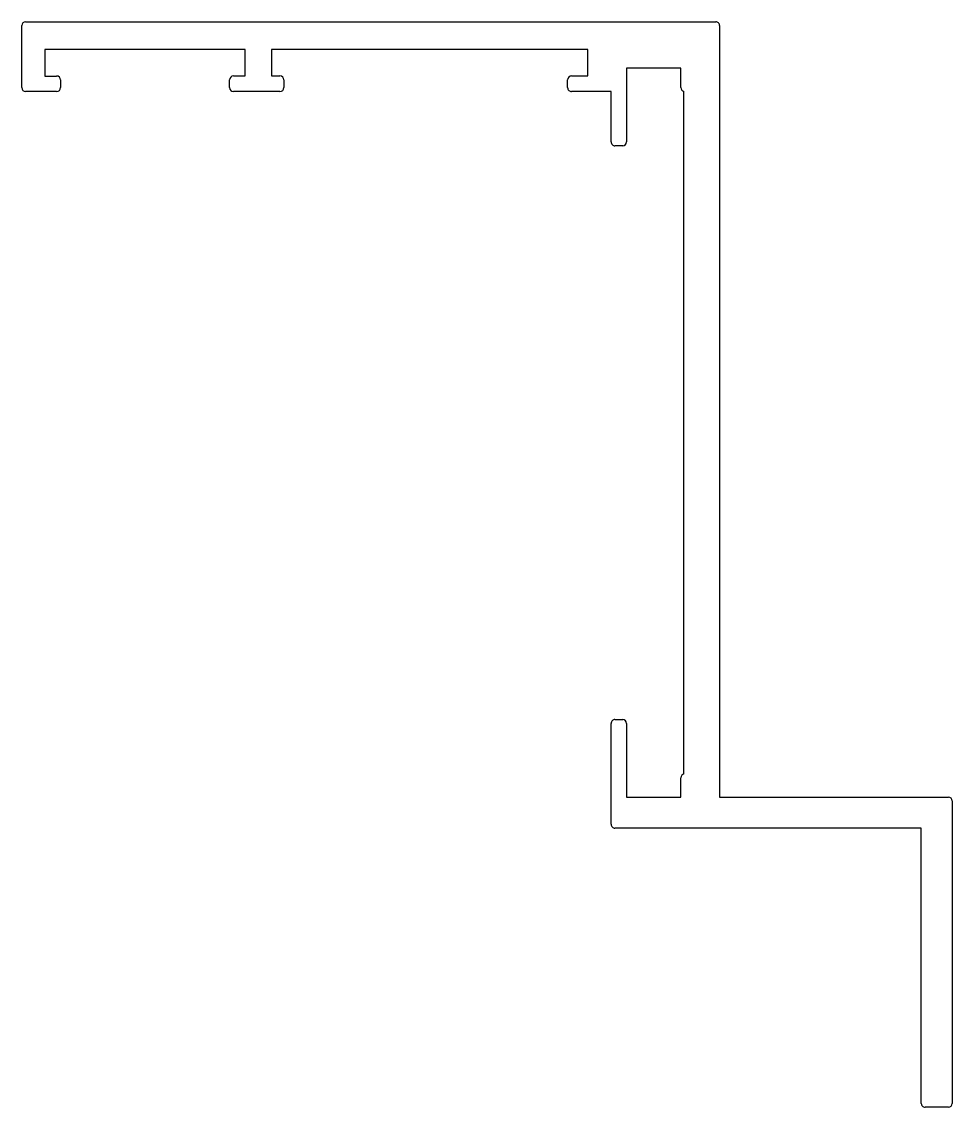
# Model space of a CAD drawing. Extents: x 2132.2 to 2192.2, y 2527.1 to 2597.1.
import ezdxf

# ---------------------------------------------------------------- set-up
doc = ezdxf.new("R2010")
doc.units = 0
doc.layers.get('0').update_dxf_attribs({"linetype": 'CONTINUOUS'})

msp = doc.modelspace()

# ---------------------------------------------------------------- linework, layer by layer
for p, q in [((2132.462, 2597.136), (2176.962, 2597.137)), ((2132.212, 2592.886), (2132.212, 2596.886)), ((2177.212, 2596.887), (2177.212, 2547.137)), ((2133.712, 2595.337), (2133.712, 2593.636)), ((2146.612, 2595.337), (2133.712, 2595.337)), ((2146.612, 2593.637), (2146.612, 2595.337)), ((2148.312, 2595.337), (2148.312, 2593.637)), ((2168.712, 2595.337), (2148.312, 2595.337)), ((2168.712, 2593.637), (2168.712, 2595.337)), ((2133.712, 2593.636), (2134.462, 2593.636)), ((2145.862, 2593.637), (2146.612, 2593.637)), ((2148.312, 2593.637), (2148.862, 2593.637)), ((2167.662, 2593.637), (2168.712, 2593.637)), ((2171.212, 2594.137), (2171.212, 2589.387)), ((2174.712, 2594.137), (2171.212, 2594.137)), ((2174.712, 2592.887), (2174.712, 2594.137)), ((2134.712, 2593.386), (2134.712, 2592.886)), ((2145.612, 2592.887), (2145.612, 2593.387)), ((2149.112, 2593.387), (2149.112, 2592.887)), ((2167.412, 2592.887), (2167.412, 2593.387)), ((2134.462, 2592.636), (2132.462, 2592.636)), ((2148.862, 2592.637), (2145.862, 2592.637)), ((2170.212, 2592.637), (2167.662, 2592.637)), ((2170.212, 2589.387), (2170.212, 2592.637)), ((2174.912, 2548.632), (2174.912, 2592.642)), ((2170.962, 2589.137), (2170.462, 2589.137)), ((2170.212, 2545.387), (2170.212, 2551.887)), ((2170.462, 2552.137), (2170.962, 2552.137)), ((2171.212, 2551.887), (2171.212, 2547.137)), ((2174.712, 2547.137), (2174.712, 2548.387)), ((2171.212, 2547.137), (2174.712, 2547.137)), ((2177.212, 2547.137), (2191.962, 2547.137)), ((2192.212, 2546.887), (2192.212, 2527.387)), ((2190.212, 2545.137), (2170.462, 2545.137)), ((2190.212, 2527.387), (2190.212, 2545.137)), ((2191.962, 2527.137), (2190.462, 2527.137))]:
    msp.add_line(p, q)
for centre, start, end in [((2132.462, 2596.886), 90.0004, 180), ((2176.962, 2596.887), 0, 90.0004), ((2134.462, 2593.386), 0, 90), ((2145.862, 2593.387), 90, 180), ((2148.862, 2593.387), 0, 90), ((2167.662, 2593.387), 90, 180), ((2132.462, 2592.886), 180, 270), ((2134.462, 2592.886), 270, 0), ((2145.862, 2592.887), 180, 270), ((2148.862, 2592.887), 270, 0), ((2167.662, 2592.887), 180, 270.00093), ((2174.962, 2592.887), 180.00153, 258.46461), ((2170.462, 2589.387), 180.00093, 270.0023), ((2170.962, 2589.387), 270.0023, 0.00046), ((2170.462, 2551.887), 89.9977, 179.99909), ((2170.962, 2551.887), 359.99884, 89.9977), ((2174.962, 2548.387), 101.53539, 179.99847), ((2191.962, 2546.887), 0, 90), ((2170.462, 2545.387), 179.99909, 270), ((2190.462, 2527.387), 179.99979, 270), ((2191.962, 2527.387), 270, 0)]:
    msp.add_arc(centre, 0.25, start, end)

doc.saveas('drawing.dxf')
